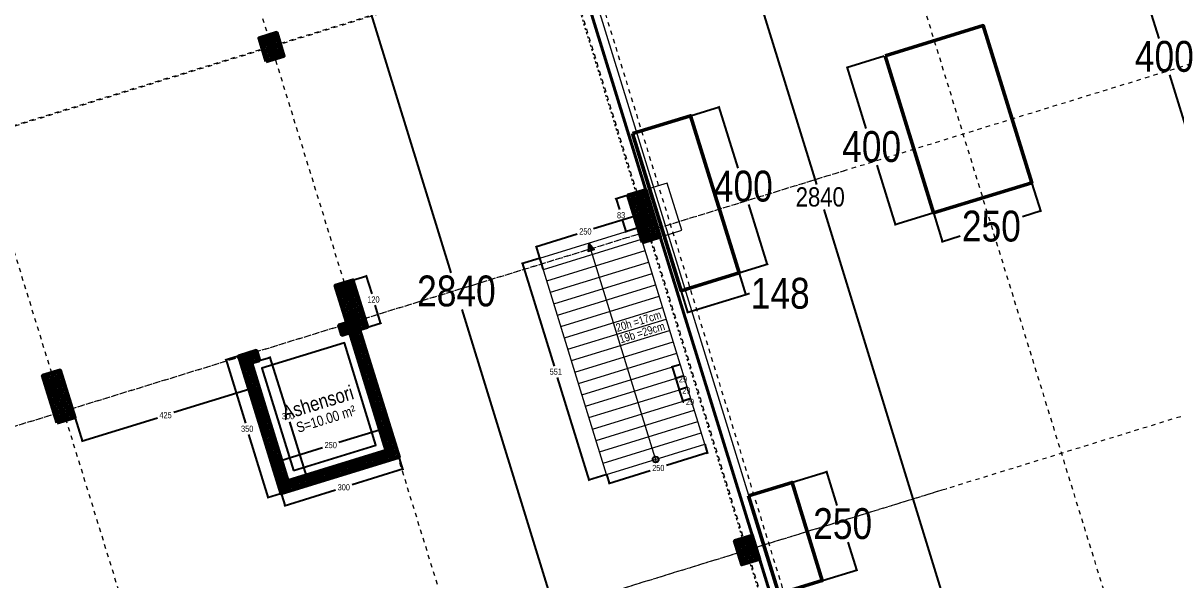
# Model space of a CAD drawing. Header units: centimetres. Extents: x 85226 to 578505, y -13061 to 170378.
# Drawn here: x 443975 to 446779, y 119679 to 121034 of the extents above; entities that cross this region are included whole.
import ezdxf

# ---------------------------------------------------------------- set-up
doc = ezdxf.new("R2010")
doc.units = ezdxf.units.CM
doc.linetypes.add('Dashed', pattern=[10.666667, 5.333333, -5.333333])
for name, color, linetype, lineweight in [('01 Bodrumi_Pen_No__20', 20, 'Continuous', 18), ('Akset_Pen_No__13', 13, 'Continuous', 18), ('Dimensionet', 150, 'Continuous', 15), ('Fasada', 7, 'Continuous', 15), ('Fasada_Pen_No__1', 1, 'Continuous', 18), ('Fasada_Pen_No__32', 32, 'Continuous', 18), ('muri', 7, 'Continuous', 40), ('Shtyllat', 1, 'Continuous', 25), ('Spotat', 1, 'Continuous', 15), ('Tekst', 64, 'Continuous', 15)]:
    doc.layers.add(name, color=color, linetype=linetype, lineweight=lineweight)
doc.styles.add('Dimensionet CM', font='swissc.ttf', dxfattribs={"height": 15})
doc.dimstyles.new('Maxi shkronjat', dxfattribs={"dimscale": 2, "dimtxt": 30, "dimasz": 1, "dimexe": 1, "dimexo": 1, "dimgap": 3, "dimtad": 0, "dimtih": 1, "dimtoh": 1, "dimzin": 9, "dimtxsty": 'Dimensionet CM', "dimblk": 'ARCHTICK', "dimcen": 1, "dimdle": 1, "dimadec": 0, "dimazin": 0, "dimtfac": 1, "dimtmove": 0, "dimatfit": 3, "dimldrblk": 'ARCHTICK', "dimfxl": 1, "dimarcsym": 0})

# ---------------------------------------------------------------- blocks, each defined once
blk = doc.blocks.new('_ArchTick')
at = {"layer": 'Spotat', "color": 0, "const_width": 0.15}
blk.add_lwpolyline([(-0.5, -0.5), (0.5, 0.5)], dxfattribs=at)
blk = doc.blocks.new('*D4384')
at = {"layer": 'DEFPOINTS', "color": 0, "transparency": 16777216}
for p in [(445573.1, 120202.8), (445562.2, 120169.1), (445581.7, 120175.1)]:
    blk.add_point(p, dxfattribs=at)
at = {"layer": 'Dimensionet', "color": 0, "lineweight": -2, "transparency": 16777216}
for p, q in [((445571.2, 120202.2), (445551.7, 120196.2)), ((445553.1, 120198.7), (445562.2, 120169.1)), ((445579.7, 120174.5), (445560.3, 120168.5)), ((445562.2, 120169.1), (445562.8, 120167.2)), ((445562.8, 120167.2), (445564.8, 120167.2))]:
    blk.add_line(p, q, dxfattribs=at)
at = {"layer": 'Dimensionet', "color": 0, "lineweight": -2, "transparency": 16777216, "xscale": 2, "yscale": 2, "zscale": 2}
for p, rotation in [((445553.7, 120196.8), 107.1299999991601), ((445562.2, 120169.1), 287.1299999991601)]:
    blk.add_blockref('_ArchTick', p, dxfattribs=dict(at, rotation=rotation))
at = {"layer": 'Dimensionet', "color": 0, "transparency": 16777216, "insert": (445579.8, 120167.2), "char_height": 15, "attachment_point": 5, "style": 'Dimensionet CM'}
blk.add_mtext('29', dxfattribs=at)
blk = doc.blocks.new('*D4385')
at = {"layer": 'DEFPOINTS', "color": 0, "transparency": 16777216}
for p in [(445581.7, 120175.1), (445570.7, 120141.4), (445590.2, 120147.4)]:
    blk.add_point(p, dxfattribs=at)
at = {"layer": 'Dimensionet', "color": 0, "lineweight": -2, "transparency": 16777216}
for p, q in [((445579.7, 120174.5), (445560.3, 120168.5)), ((445561.6, 120171), (445570.7, 120141.4)), ((445588.3, 120146.8), (445568.8, 120140.8)), ((445570.7, 120141.4), (445571.3, 120139.5)), ((445571.3, 120139.5), (445573.3, 120139.5))]:
    blk.add_line(p, q, dxfattribs=at)
at = {"layer": 'Dimensionet', "color": 0, "lineweight": -2, "transparency": 16777216, "xscale": 2, "yscale": 2, "zscale": 2}
for p, rotation in [((445562.2, 120169.1), 107.1299999991601), ((445570.7, 120141.4), 287.1299999991601)]:
    blk.add_blockref('_ArchTick', p, dxfattribs=dict(at, rotation=rotation))
at = {"layer": 'Dimensionet', "color": 0, "transparency": 16777216, "insert": (445588.3, 120139.5), "char_height": 15, "attachment_point": 5, "style": 'Dimensionet CM'}
blk.add_mtext('29', dxfattribs=at)
blk = doc.blocks.new('*D4386')
at = {"layer": 'DEFPOINTS', "color": 0, "transparency": 16777216}
for p in [(445590.2, 120147.4), (445579.3, 120113.7), (445598.7, 120119.7)]:
    blk.add_point(p, dxfattribs=at)
at = {"layer": 'Dimensionet', "color": 0, "lineweight": -2, "transparency": 16777216}
for p, q in [((445588.3, 120146.8), (445568.8, 120140.8)), ((445570.1, 120143.3), (445579.3, 120113.7)), ((445596.8, 120119.1), (445577.4, 120113.1)), ((445579.3, 120113.7), (445579.9, 120111.8)), ((445579.9, 120111.8), (445581.9, 120111.8))]:
    blk.add_line(p, q, dxfattribs=at)
at = {"layer": 'Dimensionet', "color": 0, "lineweight": -2, "transparency": 16777216, "xscale": 2, "yscale": 2, "zscale": 2}
for p, rotation in [((445570.7, 120141.4), 107.1299999991601), ((445579.3, 120113.7), 287.1299999991601)]:
    blk.add_blockref('_ArchTick', p, dxfattribs=dict(at, rotation=rotation))
at = {"layer": 'Dimensionet', "color": 0, "transparency": 16777216, "insert": (445596.9, 120111.8), "char_height": 15, "attachment_point": 5, "style": 'Dimensionet CM'}
blk.add_mtext('29', dxfattribs=at)
blk = doc.blocks.new('*D4661')
at = {"layer": 'DEFPOINTS', "color": 0, "transparency": 16777216}
for p in [(445462, 120563.4), (445479.2, 120507.7), (445240.2, 120434)]:
    blk.add_point(p, dxfattribs=at)
at = {"layer": 'Dimensionet', "color": 0, "lineweight": -2, "transparency": 16777216}
for p, q in [((445463.9, 120564), (445362.5, 120532.8)), ((445478.6, 120509.6), (445461.4, 120565.4)), ((445221.1, 120489.2), (445322.5, 120520.5)), ((445239.7, 120435.9), (445222.5, 120491.7))]:
    blk.add_line(p, q, dxfattribs=at)
at = {"layer": 'Dimensionet', "color": 0, "lineweight": -2, "transparency": 16777216, "xscale": 2, "yscale": 2, "zscale": 2}
for p, rotation in [((445462, 120563.4), 17.1299999999269), ((445223.1, 120489.8), 197.1299999999269)]:
    blk.add_blockref('_ArchTick', p, dxfattribs=dict(at, rotation=rotation))
at = {"layer": 'Dimensionet', "color": 0, "transparency": 16777216, "insert": (445342.5, 120526.6), "char_height": 15, "attachment_point": 5, "style": 'Dimensionet CM'}
blk.add_mtext('250', dxfattribs=at)
blk = doc.blocks.new('*D4396')
at = {"layer": 'DEFPOINTS', "color": 0, "transparency": 16777216}
for p in [(445632.2, 120011.2), (445639.3, 119987.9), (445393.3, 119937.6)]:
    blk.add_point(p, dxfattribs=at)
at = {"layer": 'Dimensionet', "color": 0, "lineweight": -2, "transparency": 16777216}
for p, q in [((445632.8, 120009.3), (445639.9, 119986)), ((445641.3, 119988.5), (445539.9, 119957.3)), ((445398.5, 119913.7), (445499.9, 119945)), ((445393.8, 119935.7), (445401, 119912.4))]:
    blk.add_line(p, q, dxfattribs=at)
at = {"layer": 'Dimensionet', "color": 0, "lineweight": -2, "transparency": 16777216, "xscale": 2, "yscale": 2, "zscale": 2}
for p, rotation in [((445639.3, 119987.9), 17.1299999999269), ((445400.4, 119914.3), 197.1299999999269)]:
    blk.add_blockref('_ArchTick', p, dxfattribs=dict(at, rotation=rotation))
at = {"layer": 'Dimensionet', "color": 0, "transparency": 16777216, "insert": (445519.9, 119951.1), "char_height": 15, "attachment_point": 5, "style": 'Dimensionet CM'}
blk.add_mtext('250', dxfattribs=at)
blk = doc.blocks.new('*D4397')
at = {"layer": 'DEFPOINTS', "color": 0, "transparency": 16777216}
for p in [(445231.7, 120461.7), (445189.4, 120448.7), (445394, 119935.2)]:
    blk.add_point(p, dxfattribs=at)
at = {"layer": 'Dimensionet', "color": 0, "lineweight": -2, "transparency": 16777216}
for p, q in [((445229.8, 120461.2), (445187.5, 120448.1)), ((445188.8, 120450.6), (445266.3, 120199.1)), ((445352.3, 119920.2), (445274.7, 120171.7)), ((445392.1, 119934.6), (445349.8, 119921.6))]:
    blk.add_line(p, q, dxfattribs=at)
at = {"layer": 'Dimensionet', "color": 0, "lineweight": -2, "transparency": 16777216, "xscale": 2, "yscale": 2, "zscale": 2}
for p, rotation in [((445189.4, 120448.7), 107.1299999991601), ((445351.7, 119922.1), 287.1299999991601)]:
    blk.add_blockref('_ArchTick', p, dxfattribs=dict(at, rotation=rotation))
at = {"layer": 'Dimensionet', "color": 0, "transparency": 16777216, "insert": (445270.5, 120185.4), "char_height": 15, "attachment_point": 5, "style": 'Dimensionet CM'}
blk.add_mtext('551', dxfattribs=at)
blk = doc.blocks.new('*D4664')
at = {"layer": 'DEFPOINTS', "color": 0, "transparency": 16777216}
for p in [(444734.2, 120395.3), (444844.7, 120303.7), (444769.6, 120280.6)]:
    blk.add_point(p, dxfattribs=at)
at = {"layer": 'Dimensionet', "color": 0, "lineweight": -2, "transparency": 16777216}
for p, q in [((444736.1, 120395.9), (444811.2, 120419)), ((444808.7, 120420.3), (444822.8, 120374.8)), ((444845.3, 120301.8), (444831.2, 120347.4)), ((444771.5, 120281.2), (444846.6, 120304.3))]:
    blk.add_line(p, q, dxfattribs=at)
at = {"layer": 'Dimensionet', "color": 0, "lineweight": -2, "transparency": 16777216, "xscale": 2, "yscale": 2, "zscale": 2}
for p, rotation in [((444809.3, 120418.4), 107.1299999991601), ((444844.7, 120303.7), 287.1299999991601)]:
    blk.add_blockref('_ArchTick', p, dxfattribs=dict(at, rotation=rotation))
at = {"layer": 'Dimensionet', "color": 0, "transparency": 16777216, "insert": (444827, 120361.1), "char_height": 15, "attachment_point": 5, "style": 'Dimensionet CM'}
blk.add_mtext('120', dxfattribs=at)
blk = doc.blocks.new('*D4665')
at = {"layer": 'DEFPOINTS', "color": 0, "transparency": 16777216}
for p in [(445446.2, 120614.7), (445470.6, 120535.4), (445441.6, 120526.5)]:
    blk.add_point(p, dxfattribs=at)
at = {"layer": 'Dimensionet', "color": 0, "lineweight": -2, "transparency": 16777216}
for p, q in [((445444.3, 120614.1), (445415.3, 120605.2)), ((445416.6, 120607.7), (445425.2, 120579.8)), ((445442.2, 120524.5), (445433.6, 120552.4)), ((445468.7, 120534.8), (445439.7, 120525.9))]:
    blk.add_line(p, q, dxfattribs=at)
at = {"layer": 'Dimensionet', "color": 0, "lineweight": -2, "transparency": 16777216, "xscale": 2, "yscale": 2, "zscale": 2}
for p, rotation in [((445417.2, 120605.8), 107.1299999991601), ((445441.6, 120526.5), 287.1299999991601)]:
    blk.add_blockref('_ArchTick', p, dxfattribs=dict(at, rotation=rotation))
at = {"layer": 'Dimensionet', "color": 0, "transparency": 16777216, "insert": (445429.4, 120566.1), "char_height": 15, "attachment_point": 5, "style": 'Dimensionet CM'}
blk.add_mtext('83', dxfattribs=at)
blk = doc.blocks.new('*D4668')
at = {"layer": 'DEFPOINTS', "color": 0, "transparency": 16777216}
for p in [(444857.9, 119993.9), (444603.7, 119970), (444619, 119920.3)]:
    blk.add_point(p, dxfattribs=at)
at = {"layer": 'Dimensionet', "color": 0, "lineweight": -2, "transparency": 16777216}
for p, q in [((444844.5, 120044.3), (444743.1, 120013)), ((444857.3, 119995.8), (444842, 120045.6)), ((444601.8, 119969.5), (444703.2, 120000.7)), ((444618.4, 119922.2), (444603.1, 119972))]:
    blk.add_line(p, q, dxfattribs=at)
at = {"layer": 'Dimensionet', "color": 0, "lineweight": -2, "transparency": 16777216, "xscale": 2, "yscale": 2, "zscale": 2}
for p, rotation in [((444842.6, 120043.7), 17.12999999992693), ((444603.7, 119970), 197.1299999999269)]:
    blk.add_blockref('_ArchTick', p, dxfattribs=dict(at, rotation=rotation))
at = {"layer": 'Dimensionet', "color": 0, "transparency": 16777216, "insert": (444723.1, 120006.9), "char_height": 15, "attachment_point": 5, "style": 'Dimensionet CM'}
blk.add_mtext('250', dxfattribs=at)
blk = doc.blocks.new('*D4669')
at = {"layer": 'DEFPOINTS', "color": 0, "transparency": 16777216}
for p in [(444530.6, 120207), (444575.1, 120220.7), (444619, 119920.3)]:
    blk.add_point(p, dxfattribs=at)
at = {"layer": 'Dimensionet', "color": 0, "lineweight": -2, "transparency": 16777216}
for p, q in [((444532.6, 120207.5), (444577, 120221.2)), ((444574.5, 120222.6), (444615.1, 120091)), ((444664, 119932.1), (444623.5, 120063.6)), ((444620.9, 119920.9), (444665.4, 119934.6))]:
    blk.add_line(p, q, dxfattribs=at)
at = {"layer": 'Dimensionet', "color": 0, "lineweight": -2, "transparency": 16777216, "xscale": 2, "yscale": 2, "zscale": 2}
for p, rotation in [((444575.1, 120220.7), 107.1299999991601), ((444663.5, 119934), 287.1299999991601)]:
    blk.add_blockref('_ArchTick', p, dxfattribs=dict(at, rotation=rotation))
at = {"layer": 'Dimensionet', "color": 0, "transparency": 16777216, "insert": (444619.3, 120077.3), "char_height": 15, "attachment_point": 5, "style": 'Dimensionet CM'}
blk.add_mtext('300', dxfattribs=at)
blk = doc.blocks.new('*D4403')
at = {"layer": 'DEFPOINTS', "color": 0, "transparency": 16777216}
for p in [(445076.3, 121967.4), (445100.4, 121889.4), (441495.9, 120784.4)]:
    blk.add_point(p, dxfattribs=at)
at = {"layer": 'Dimensionet', "color": 0, "lineweight": -2, "transparency": 16777216}
for p, q in [((445078.2, 121968), (443334.4, 121430.5)), ((445099.8, 121891.3), (445075.7, 121969.3)), ((441471.7, 120856.4), (443215.5, 121393.9)), ((441495.3, 120786.3), (441473, 120858.9))]:
    blk.add_line(p, q, dxfattribs=at)
at = {"layer": 'Dimensionet', "color": 0, "lineweight": -2, "transparency": 16777216, "xscale": 2, "yscale": 2, "zscale": 2}
for p, rotation in [((445076.3, 121967.4), 17.1299999999269), ((441473.6, 120857), 197.1299999999269)]:
    blk.add_blockref('_ArchTick', p, dxfattribs=dict(at, rotation=rotation))
at = {"layer": 'Dimensionet', "color": 0, "transparency": 16777216, "insert": (443275, 121412.2), "char_height": 15, "attachment_point": 5, "style": 'Dimensionet CM'}
blk.add_mtext('{\\H2.8125x;3770}', dxfattribs=at)
blk = doc.blocks.new('*D4673')
at = {"layer": 'DEFPOINTS', "color": 0, "transparency": 16777216}
for p in [(445483.2, 122007.4), (445100.4, 121889.4), (445936.9, 119175.4)]:
    blk.add_point(p, dxfattribs=at)
at = {"layer": 'Dimensionet', "color": 0, "lineweight": -2, "transparency": 16777216}
for p, q in [((445102.3, 121890), (445485.2, 122008)), ((445482.7, 122009.3), (445904.6, 120640.5)), ((446320.3, 119291.5), (445923.1, 120580.3)), ((445938.8, 119176), (446321.7, 119294))]:
    blk.add_line(p, q, dxfattribs=at)
at = {"layer": 'Dimensionet', "color": 0, "lineweight": -2, "transparency": 16777216, "xscale": 2, "yscale": 2, "zscale": 2}
for p, rotation in [((445483.2, 122007.4), 107.1299999991601), ((446319.7, 119293.4), 287.1299999991601)]:
    blk.add_blockref('_ArchTick', p, dxfattribs=dict(at, rotation=rotation))
at = {"layer": 'Dimensionet', "color": 0, "transparency": 16777216, "insert": (445913.8, 120610.4), "char_height": 15, "attachment_point": 5, "style": 'Dimensionet CM'}
blk.add_mtext('{\\H3.125x;2840}', dxfattribs=at)
blk = doc.blocks.new('*D4637')
at = {"layer": 'DEFPOINTS', "color": 0, "transparency": 16777216}
for p in [(444889.2, 119977.4), (444898.2, 119948.2), (444602.5, 119889)]:
    blk.add_point(p, dxfattribs=at)
at = {"layer": 'Dimensionet', "color": 0, "lineweight": -2, "transparency": 16777216}
for p, q in [((444889.8, 119975.5), (444898.7, 119946.3)), ((444900.1, 119948.8), (444774.9, 119910.2)), ((444609.6, 119859.3), (444734.8, 119897.9)), ((444603.1, 119887.1), (444612.1, 119858))]:
    blk.add_line(p, q, dxfattribs=at)
at = {"layer": 'Dimensionet', "color": 0, "lineweight": -2, "transparency": 16777216, "xscale": 2, "yscale": 2, "zscale": 2}
for p, rotation in [((444898.2, 119948.2), 17.1299999999269), ((444611.5, 119859.9), 197.1299999999269)]:
    blk.add_blockref('_ArchTick', p, dxfattribs=dict(at, rotation=rotation))
at = {"layer": 'Dimensionet', "color": 0, "transparency": 16777216, "insert": (444754.8, 119904.1), "char_height": 15, "attachment_point": 5, "style": 'Dimensionet CM'}
blk.add_mtext('300', dxfattribs=at)
blk = doc.blocks.new('*D4638')
at = {"layer": 'DEFPOINTS', "color": 0, "transparency": 16777216}
for p in [(444468.2, 120213.9), (444499.4, 120223.5), (444602.5, 119889)]:
    blk.add_point(p, dxfattribs=at)
at = {"layer": 'Dimensionet', "color": 0, "lineweight": -2, "transparency": 16777216}
for p, q in [((444497.5, 120222.9), (444466.3, 120213.3)), ((444467.6, 120215.8), (444515.6, 120060.3)), ((444571.9, 119877.5), (444524, 120033)), ((444600.6, 119888.4), (444569.4, 119878.8))]:
    blk.add_line(p, q, dxfattribs=at)
at = {"layer": 'Dimensionet', "color": 0, "lineweight": -2, "transparency": 16777216, "xscale": 2, "yscale": 2, "zscale": 2}
for p, rotation in [((444468.2, 120213.9), 107.1299999991601), ((444571.3, 119879.4), 287.1299999991601)]:
    blk.add_blockref('_ArchTick', p, dxfattribs=dict(at, rotation=rotation))
at = {"layer": 'Dimensionet', "color": 0, "transparency": 16777216, "insert": (444519.8, 120046.6), "char_height": 15, "attachment_point": 5, "style": 'Dimensionet CM'}
blk.add_mtext('350', dxfattribs=at)
blk = doc.blocks.new('*D4687')
at = {"layer": 'DEFPOINTS', "color": 0, "transparency": 16777216}
for p in [(444499.4, 120223.5), (444100.6, 120074.4), (444118.3, 120017.1)]:
    blk.add_point(p, dxfattribs=at)
at = {"layer": 'Dimensionet', "color": 0, "lineweight": -2, "transparency": 16777216}
for p, q in [((444500, 120221.6), (444525, 120140.4)), ((444526.3, 120142.9), (444341.4, 120085.9)), ((444101.2, 120072.5), (444118.9, 120015.2)), ((444116.4, 120016.5), (444301.3, 120073.5))]:
    blk.add_line(p, q, dxfattribs=at)
at = {"layer": 'Dimensionet', "color": 0, "lineweight": -2, "transparency": 16777216, "xscale": 2, "yscale": 2, "zscale": 2}
for p, rotation in [((444524.4, 120142.3), 17.12999999992693), ((444118.3, 120017.1), 197.1299999999269)]:
    blk.add_blockref('_ArchTick', p, dxfattribs=dict(at, rotation=rotation))
at = {"layer": 'Dimensionet', "color": 0, "transparency": 16777216, "insert": (444321.3, 120079.7), "char_height": 15, "attachment_point": 5, "style": 'Dimensionet CM'}
blk.add_mtext('425', dxfattribs=at)
blk = doc.blocks.new('*D4502')
at = {"layer": 'DEFPOINTS', "color": 0, "transparency": 16777216}
for p in [(446783.4, 121173.4), (446691.3, 121145), (446901.3, 120791.1)]:
    blk.add_point(p, dxfattribs=at)
at = {"layer": 'Dimensionet', "color": 0, "lineweight": -2, "transparency": 16777216}
for p, q in [((446781.5, 121172.8), (446689.4, 121144.4)), ((446690.7, 121146.9), (446737.1, 120996.5)), ((446809.7, 120760.8), (446764.5, 120907.6)), ((446899.3, 120790.5), (446807.2, 120762.1))]:
    blk.add_line(p, q, dxfattribs=at)
at = {"layer": 'Dimensionet', "color": 0, "lineweight": -2, "transparency": 16777216, "xscale": 2, "yscale": 2, "zscale": 2}
for p, rotation in [((446691.3, 121145), 107.1300000000024), ((446809.1, 120762.7), 287.1300000000024)]:
    blk.add_blockref('_ArchTick', p, dxfattribs=dict(at, rotation=rotation))
at = {"layer": 'Dimensionet', "color": 0, "transparency": 16777216, "insert": (446750.8, 120952.1), "char_height": 15, "attachment_point": 5, "style": 'Dimensionet CM'}
blk.add_mtext('{\\H5x;400}', dxfattribs=at)
blk = doc.blocks.new('*D4540')
at = {"layer": 'DEFPOINTS', "color": 0, "transparency": 16777216}
for p in [(445929.2, 119942.1), (445844.1, 119915.9), (445917.8, 119677)]:
    blk.add_point(p, dxfattribs=at)
at = {"layer": 'Dimensionet', "color": 0, "lineweight": -2, "transparency": 16777216}
for p, q in [((445846, 119916.5), (445931.1, 119942.7)), ((445928.6, 119944), (445954.5, 119859.9)), ((446003.4, 119701.3), (445982, 119770.8)), ((445919.7, 119677.6), (446004.7, 119703.8))]:
    blk.add_line(p, q, dxfattribs=at)
at = {"layer": 'Dimensionet', "color": 0, "lineweight": -2, "transparency": 16777216, "xscale": 2, "yscale": 2, "zscale": 2}
for p, rotation in [((445929.2, 119942.1), 107.1300000000653), ((446002.8, 119703.2), 287.1300000000654)]:
    blk.add_blockref('_ArchTick', p, dxfattribs=dict(at, rotation=rotation))
at = {"layer": 'Dimensionet', "color": 0, "transparency": 16777216, "insert": (445968.3, 119815.4), "char_height": 15, "attachment_point": 5, "style": 'Dimensionet CM'}
blk.add_mtext('{\\H5x;250}', dxfattribs=at)
blk = doc.blocks.new('*D4452')
at = {"layer": 'DEFPOINTS', "color": 0, "transparency": 16777216}
for p in [(445716.3, 120425.9), (445575.3, 120382.4), (445732.4, 120373.5)]:
    blk.add_point(p, dxfattribs=at)
at = {"layer": 'Dimensionet', "color": 0, "lineweight": -2, "transparency": 16777216}
for p, q in [((445716.9, 120424), (445733, 120371.6)), ((445575.9, 120380.5), (445592, 120328.1)), ((445589.5, 120329.4), (445732.4, 120373.5)), ((445732.4, 120373.5), (445740, 120375.8)), ((445740, 120375.8), (445742, 120375.8))]:
    blk.add_line(p, q, dxfattribs=at)
at = {"layer": 'Dimensionet', "color": 0, "lineweight": -2, "transparency": 16777216, "xscale": 2, "yscale": 2, "zscale": 2}
for p, rotation in [((445732.4, 120373.5), 17.12999999987856), ((445591.5, 120330), 197.1299999998785)]:
    blk.add_blockref('_ArchTick', p, dxfattribs=dict(at, rotation=rotation))
at = {"layer": 'Dimensionet', "color": 0, "transparency": 16777216, "insert": (445816.5, 120375.8), "char_height": 15, "attachment_point": 5, "style": 'Dimensionet CM'}
blk.add_mtext('{\\H5x;148}', dxfattribs=at)
blk = doc.blocks.new('*D4469')
at = {"layer": 'DEFPOINTS', "color": 0, "transparency": 16777216}
for p in [(446428.2, 120645.3), (446189.3, 120571.7), (446449.6, 120576)]:
    blk.add_point(p, dxfattribs=at)
at = {"layer": 'Dimensionet', "color": 0, "lineweight": -2, "transparency": 16777216}
for p, q in [((446428.8, 120643.4), (446450.2, 120574.1)), ((446189.9, 120569.8), (446211.3, 120500.4)), ((446451.5, 120576.6), (446406, 120562.5)), ((446208.8, 120501.7), (446254.3, 120515.8))]:
    blk.add_line(p, q, dxfattribs=at)
at = {"layer": 'Dimensionet', "color": 0, "lineweight": -2, "transparency": 16777216, "xscale": 2, "yscale": 2, "zscale": 2}
for p, rotation in [((446449.6, 120576), 17.13000000001436), ((446210.7, 120502.3), 197.1300000000143)]:
    blk.add_blockref('_ArchTick', p, dxfattribs=dict(at, rotation=rotation))
at = {"layer": 'Dimensionet', "color": 0, "transparency": 16777216, "insert": (446330.1, 120539.2), "char_height": 15, "attachment_point": 5, "style": 'Dimensionet CM'}
blk.add_mtext('{\\H5x;250}', dxfattribs=at)
blk = doc.blocks.new('*D4470')
at = {"layer": 'DEFPOINTS', "color": 0, "transparency": 16777216}
for p in [(446071.5, 120953.9), (445979.4, 120925.5), (446189.3, 120571.7)]:
    blk.add_point(p, dxfattribs=at)
at = {"layer": 'Dimensionet', "color": 0, "lineweight": -2, "transparency": 16777216}
for p, q in [((446069.6, 120953.3), (445977.5, 120925)), ((445978.8, 120927.5), (446025.1, 120777.1)), ((446097.8, 120541.4), (446052.5, 120688.2)), ((446187.4, 120571.1), (446095.3, 120542.7))]:
    blk.add_line(p, q, dxfattribs=at)
at = {"layer": 'Dimensionet', "color": 0, "lineweight": -2, "transparency": 16777216, "xscale": 2, "yscale": 2, "zscale": 2}
for p, rotation in [((445979.4, 120925.5), 107.1299999999974), ((446097.2, 120543.3), 287.1299999999974)]:
    blk.add_blockref('_ArchTick', p, dxfattribs=dict(at, rotation=rotation))
at = {"layer": 'Dimensionet', "color": 0, "transparency": 16777216, "insert": (446038.8, 120732.7), "char_height": 15, "attachment_point": 5, "style": 'Dimensionet CM'}
blk.add_mtext('{\\H5x;400}', dxfattribs=at)
blk = doc.blocks.new('*D4493')
at = {"layer": 'DEFPOINTS', "color": 0, "transparency": 16777216}
for p in [(445667.2, 120829.3), (445575.1, 120800.9), (445692.9, 120418.7)]:
    blk.add_point(p, dxfattribs=at)
at = {"layer": 'Dimensionet', "color": 0, "lineweight": -2, "transparency": 16777216}
for p, q in [((445577, 120801.5), (445669.1, 120829.9)), ((445666.6, 120831.2), (445713, 120680.9)), ((445785.6, 120445.2), (445740.4, 120592)), ((445694.8, 120419.3), (445786.9, 120447.7))]:
    blk.add_line(p, q, dxfattribs=at)
at = {"layer": 'Dimensionet', "color": 0, "lineweight": -2, "transparency": 16777216, "xscale": 2, "yscale": 2, "zscale": 2}
for p, rotation in [((445667.2, 120829.3), 107.1300000000072), ((445785, 120447.1), 287.1300000000073)]:
    blk.add_blockref('_ArchTick', p, dxfattribs=dict(at, rotation=rotation))
at = {"layer": 'Dimensionet', "color": 0, "transparency": 16777216, "insert": (445726.7, 120636.4), "char_height": 15, "attachment_point": 5, "style": 'Dimensionet CM'}
blk.add_mtext('{\\H5x;400}', dxfattribs=at)
blk = doc.blocks.new('*D4695')
at = {"layer": 'DEFPOINTS', "color": 0, "transparency": 16777216}
for p in [(454335.6, 125528.7), (454558.8, 124804.6), (441497.6, 120779)]:
    blk.add_point(p, dxfattribs=at)
at = {"layer": 'Dimensionet', "color": 0, "lineweight": -2, "transparency": 16777216}
for p, q in [((454337.5, 125529.3), (447958.7, 123563.3)), ((454558.2, 124806.5), (454335, 125530.6)), ((441272.5, 121502.5), (447651.3, 123468.5)), ((441497, 120780.9), (441273.8, 121505))]:
    blk.add_line(p, q, dxfattribs=at)
at = {"layer": 'Dimensionet', "color": 0, "lineweight": -2, "transparency": 16777216, "xscale": 2, "yscale": 2, "zscale": 2}
for p, rotation in [((454335.6, 125528.7), 17.1299999999269), ((441274.4, 121503.1), 197.1299999999269)]:
    blk.add_blockref('_ArchTick', p, dxfattribs=dict(at, rotation=rotation))
at = {"layer": 'Dimensionet', "color": 0, "transparency": 16777216, "insert": (447805, 123515.9), "char_height": 15, "attachment_point": 5, "style": 'Dimensionet CM'}
blk.add_mtext('{\\H6.25x;13668}', dxfattribs=at)
blk = doc.blocks.new('*D4697')
at = {"layer": 'DEFPOINTS', "color": 0, "transparency": 16777216}
for p in [(454001.6, 121553.8), (454083.4, 121288.5), (445974.4, 119087.5)]:
    blk.add_point(p, dxfattribs=at)
at = {"layer": 'Dimensionet', "color": 0, "lineweight": -2, "transparency": 16777216}
for p, q in [((454002.2, 121551.9), (454084, 121286.5)), ((454085.3, 121289), (450219, 120097.4)), ((446056.5, 118814.5), (449922.7, 120006.1)), ((445975, 119085.6), (446059, 118813.1))]:
    blk.add_line(p, q, dxfattribs=at)
at = {"layer": 'Dimensionet', "color": 0, "lineweight": -2, "transparency": 16777216, "xscale": 2, "yscale": 2, "zscale": 2}
for p, rotation in [((454083.4, 121288.5), 17.1299999999269), ((446058.4, 118815), 197.1299999999269)]:
    blk.add_blockref('_ArchTick', p, dxfattribs=dict(at, rotation=rotation))
at = {"layer": 'Dimensionet', "color": 0, "transparency": 16777216, "insert": (450070.9, 120051.8), "char_height": 15, "attachment_point": 5, "style": 'Dimensionet CM'}
blk.add_mtext('{\\H7.5x;8398}', dxfattribs=at)
blk = doc.blocks.new('*D4701')
at = {"layer": 'DEFPOINTS', "color": 0, "transparency": 16777216}
for p in [(444610.6, 121738.4), (444388.4, 121670), (445224.9, 118956)]:
    blk.add_point(p, dxfattribs=at)
at = {"layer": 'Dimensionet', "color": 0, "lineweight": -2, "transparency": 16777216}
for p, q in [((444610, 121740.4), (445015.1, 120426)), ((444390.3, 121670.6), (444612.5, 121739)), ((445447.7, 119022.5), (445042.6, 120336.9)), ((445226.8, 118956.5), (445449, 119025))]:
    blk.add_line(p, q, dxfattribs=at)
at = {"layer": 'Dimensionet', "color": 0, "lineweight": -2, "transparency": 16777216, "xscale": 2, "yscale": 2, "zscale": 2}
for p, rotation in [((444610.6, 121738.4), 107.1299999991601), ((445447.1, 119024.4), 287.1299999991601)]:
    blk.add_blockref('_ArchTick', p, dxfattribs=dict(at, rotation=rotation))
at = {"layer": 'Dimensionet', "color": 0, "transparency": 16777216, "insert": (445028.8, 120381.4), "char_height": 15, "attachment_point": 5, "style": 'Dimensionet CM'}
blk.add_mtext('{\\H5x;2840}', dxfattribs=at)

msp = doc.modelspace()

# ---------------------------------------------------------------- hatches: boundary and pattern name
at = {"layer": 'Fasada'}
h = msp.add_hatch(dxfattribs=at)
h.set_pattern_fill('ANSI37', color=256, angle=17.13)
h.set_pattern_definition([(62.13, (-736392.3447, 399456.8462), (-2.80673339, 1.484207762), []), (152.13, (-736392.3447, 399456.8462), (-1.484207762, -2.80673339), [])])
h.paths.add_polyline_path([(444566.318, 120939.98), (444609.322, 120953.234), (444591.649, 121010.572), (444548.645, 120997.318)])
h = msp.add_hatch(dxfattribs=at)
h.set_pattern_fill('ANSI37', color=256, angle=17.13)
h.set_pattern_definition([(62.13, (-735477.1536, 399016.8904), (-2.80673339, 1.484207762), []), (152.13, (-735477.1536, 399016.8904), (-1.484207762, -2.80673339), [])])
h.paths.add_polyline_path([(445481.509, 120500.024), (445524.513, 120513.278), (445489.168, 120627.955), (445446.164, 120614.701)])
h = msp.add_hatch(dxfattribs=at)
h.set_pattern_fill('ANSI37', color=256, angle=17.13)
h.set_pattern_definition([(62.13, (-736189.1046, 398797.4575), (-2.80673339, 1.484207762), []), (152.13, (-736189.1046, 398797.4575), (-1.484207762, -2.80673339), [])])
h.paths.add_polyline_path([(444769.558, 120280.591), (444812.562, 120293.845), (444777.217, 120408.522), (444734.213, 120395.268)])
h = msp.add_hatch(dxfattribs=at)
h.set_pattern_fill('ANSI37', color=256, angle=17.13)
h.set_pattern_definition([(62.13, (-739425.7024, 399181.1695), (-2.80673339, 1.484207762), []), (152.13, (-739425.7024, 399181.1695), (-1.484207762, -2.80673339), [])])
h.paths.add_polyline_path([(444549.761, 120212.847), (444530.648, 120206.956), (444619.01, 119920.264), (444857.92, 119993.899), (444769.558, 120280.591), (444750.445, 120274.7), (444743.082, 120298.591), (444786.085, 120311.846), (444889.175, 119977.372), (444602.483, 119889.01), (444499.394, 120223.483), (444542.397, 120236.738)])
h = msp.add_hatch(dxfattribs=at)
h.set_pattern_fill('ANSI37', color=256, angle=17.13)
h.set_pattern_definition([(62.13, (-736901.0556, 398578.0247), (-2.80673339, 1.484207762), []), (152.13, (-736901.0556, 398578.0247), (-1.484207762, -2.80673339), [])])
h.paths.add_polyline_path([(444057.607, 120061.158), (444100.611, 120074.413), (444065.266, 120189.089), (444022.262, 120175.835)])
h = msp.add_hatch(dxfattribs=at)
h.set_pattern_fill('ANSI37', color=256, angle=17.13)
h.set_pattern_definition([(62.13, (-735235.6372, 398233.2643), (-2.80673339, 1.484207762), []), (152.13, (-735235.6372, 398233.2643), (-1.484207762, -2.80673339), [])])
h.paths.add_polyline_path([(445723.025, 119716.398), (445766.029, 119729.652), (445748.357, 119786.99), (445705.353, 119773.736)])

# ---------------------------------------------------------------- linework, layer by layer
at = {"elevation": 0}
for points in [[(445351.156, 120498.563), (445349.416, 120478.356), (445356.692, 120480.599), (445351.156, 120498.563)], [(445351.156, 120498.563), (445363.969, 120482.842), (445356.692, 120480.599), (445351.156, 120498.563)]]:
    msp.add_lwpolyline(points, dxfattribs=at)
msp.add_lwpolyline([(444632.232, 119945.268), (444832.917, 120007.121), (444756.336, 120255.587), (444555.652, 120193.734)], close=True)
msp.add_circle((445513.447, 119972.008), 7.103)
at = {"layer": '01 Bodrumi_Pen_No__20', "linetype": 'Dashed'}
msp.add_lwpolyline([(442878.026, 118734.765), (442746.626, 118865.481), (442673.355, 119103.208), (442095.194, 118925.011), (441528.87, 120762.452), (445083.847, 121858.144), (445905.615, 119191.911), (443774.54, 118535.085), (443730.359, 118678.431), (443452.911, 118592.918, -0.27723304)], format="xyb", close=True, dxfattribs=at)
at = {"layer": 'Akset_Pen_No__13', "color": 251, "linetype": 'Dashed', "ltscale": 2}
for p, q in [((441238.156, 119948.204), (455205.503, 124253.128)), ((441444.335, 119279.257), (455411.682, 123584.181)), ((441683.649, 118502.801), (455650.996, 122807.724)), ((445694.647, 122601.004), (446768.248, 119117.7)), ((444930.136, 122365.371), (446003.737, 118882.067)), ((444982.696, 122381.571), (446056.297, 118898.267)), ((444218.178, 122145.936), (445291.779, 118662.632))]:
    msp.add_line(p, q, dxfattribs=at)
at = {"layer": 'Akset_Pen_No__13', "linetype": 'Dashed', "ltscale": 2}
for p, q in [((444930.129, 122365.369), (446003.73, 118882.065)), ((444982.689, 122381.569), (446056.29, 118898.265)), ((443506.227, 121926.503), (444579.828, 118443.199)), ((445392.153, 121225.906), (441494.875, 120024.712)), ((441641.006, 119339.874), (445982.643, 120678.024)), ((442612.11, 118788.964), (446221.957, 119901.568))]:
    msp.add_line(p, q, dxfattribs=at)
at = {"layer": 'Fasada'}
for p, q in [((445231.701, 120461.747), (445470.611, 120535.383)), ((445632.903, 120008.825), (445470.611, 120535.383)), ((445240.243, 120434.034), (445479.153, 120507.669)), ((445248.784, 120406.32), (445487.694, 120479.955)), ((445393.993, 119935.19), (445231.701, 120461.747)), ((445257.326, 120378.607), (445496.236, 120452.242)), ((445265.868, 120350.893), (445504.778, 120424.528)), ((445274.41, 120323.18), (445513.319, 120396.815)), ((445282.951, 120295.466), (445521.861, 120369.101)), ((445291.493, 120267.753), (445530.403, 120341.388)), ((445300.035, 120240.039), (445538.944, 120313.674)), ((445308.576, 120212.326), (445547.486, 120285.961)), ((445317.118, 120184.612), (445556.028, 120258.247)), ((445325.66, 120156.899), (445564.569, 120230.534)), ((445334.201, 120129.185), (445573.111, 120202.82)), ((445342.743, 120101.471), (445581.653, 120175.107)), ((445351.285, 120073.758), (445590.194, 120147.393)), ((445359.826, 120046.044), (445598.736, 120119.68)), ((445368.368, 120018.331), (445607.278, 120091.966)), ((445376.91, 119990.617), (445615.819, 120064.253)), ((445385.451, 119962.904), (445624.361, 120036.539)), ((445393.993, 119935.19), (445632.903, 120008.825)), ((445393.993, 119935.19), (445632.903, 120008.825))]:
    msp.add_line(p, q, dxfattribs=at)
msp.add_lwpolyline([(442846.289, 118702.862), (442706.929, 118841.497), (442642.133, 119051.728), (442063.972, 118873.531), (441472.612, 120792.202), (445113.596, 121914.402), (445961.873, 119162.162), (443744.791, 118478.827), (443700.61, 118622.173), (443466.166, 118549.914, -0.27723304)], format="xyb", close=True, dxfattribs=at)
msp.add_lwpolyline([(445515.539, 119965.22), (445356.692, 120480.599)], dxfattribs=at)
at = {"layer": 'Fasada_Pen_No__1', "lineweight": 50}
for points in [[(446071.493, 120953.934), (446310.403, 121027.57), (446428.219, 120645.314), (446189.31, 120571.679), (446071.493, 120953.934)], [(445457.488, 120764.69), (445598.452, 120808.137), (445716.268, 120425.881), (445584.861, 120385.38)], [(445663.708, 120409.681), (445575.305, 120382.434), (445457.488, 120764.69)]]:
    msp.add_lwpolyline(points, dxfattribs=at)
at = {"layer": 'Fasada_Pen_No__1'}
msp.add_lwpolyline([(445534.069, 120516.224), (445577.073, 120529.478), (445541.728, 120644.155), (445498.724, 120630.9)], close=True, dxfattribs=at)
at = {"layer": 'Fasada_Pen_No__32', "lineweight": 50}
msp.add_lwpolyline([(445739.495, 119883.669), (445845.115, 119916.223), (445918.751, 119677.313), (445813.13, 119644.759), (445739.495, 119883.669)], dxfattribs=at)
at = {"layer": 'muri'}
msp.add_lwpolyline([(442860.395, 118717.041), (442724.572, 118852.156), (442655.355, 119076.731), (442077.194, 118898.534), (441497.615, 120778.98), (445100.374, 121889.398), (445936.87, 119175.384), (443758.013, 118503.831), (443713.832, 118647.177), (443460.275, 118569.027, -0.27723304)], format="xyb", close=True, dxfattribs=at)
at = {"layer": 'Shtyllat', "lineweight": 50}
for points in [[(444566.325, 120939.982), (444609.329, 120953.236), (444591.656, 121010.575), (444548.652, 120997.32)], [(445481.509, 120500.024), (445524.513, 120513.278), (445489.168, 120627.955), (445446.164, 120614.701)], [(444769.558, 120280.591), (444812.562, 120293.845), (444777.217, 120408.522), (444734.213, 120395.268)], [(444057.607, 120061.158), (444100.611, 120074.413), (444065.266, 120189.089), (444022.262, 120175.835)], [(445766.029, 119729.652), (445723.025, 119716.398), (445705.353, 119773.736), (445748.357, 119786.99)]]:
    msp.add_lwpolyline(points, close=True, dxfattribs=at)
at = {"layer": 'Shtyllat', "color": 3, "lineweight": 50}
msp.add_lwpolyline([(444549.761, 120212.847), (444530.648, 120206.956), (444619.01, 119920.264), (444857.92, 119993.899), (444769.558, 120280.591), (444750.445, 120274.7), (444743.082, 120298.591), (444786.085, 120311.846), (444889.175, 119977.372), (444602.483, 119889.01), (444499.394, 120223.483), (444542.397, 120236.738)], close=True, dxfattribs=at)

# ---------------------------------------------------------------- texts
at = {"layer": 'Fasada', "rotation": 17.13, "style": 'Dimensionet CM'}
for s, insert, char_height, attachment_point in [('20h =17cm', (445414.372, 120301.154), 20, 1), ('19b =29cm', (445422.914, 120273.44), 20, 1), ('S=10.00 m²', (444778.973, 120104.489), 25, 3)]:
    msp.add_mtext(s, dxfattribs=dict(at, insert=insert, char_height=char_height, attachment_point=attachment_point))
at = {"layer": 'Tekst', "insert": (444771.755, 120153.316), "char_height": 30, "attachment_point": 3, "rotation": 17.13, "style": 'Dimensionet CM'}
msp.add_mtext(' {\\H1.16667x;Ashensori}', dxfattribs=at)

# ---------------------------------------------------------------- dimensions: what is measured, and where the dimension line sits
at = {"layer": 'Dimensionet'}
for base, p1, p2, text, picture, middle, dimtype in [((454335.634, 125528.725), (441497.615, 120778.98), (454558.814, 124804.616), '{\\H6.25x;<>}', '*D4695', (447805.035, 123515.907), 160), ((445732.424, 120373.464), (445575.305, 120382.434), (445716.268, 120425.881), '{\\H5x;<>}', '*D4452', (445816.502, 120375.808), 161)]:
    dim = msp.add_linear_dim(base=base, p1=p1, p2=p2, angle=17.13, text=text, dimstyle='Maxi shkronjat', override={"dimdec": 0}, dxfattribs=at)
    dim.commit()
    dim.dimension.update_dxf_attribs({"geometry": picture, "text_midpoint": middle, "dimtype": dimtype})
for base, p1, p2, angle, text, picture, middle, dimtype in [((445483.247, 122007.405), (445936.87, 119175.384), (445100.374, 121889.398), 107.13, '{\\H3.125x;<>}', '*D4673', (445913.829, 120610.38), 160), ((446691.333, 121144.977), (446901.261, 120791.112), (446783.444, 121173.367), 107.13, '{\\H5x;<>}', '*D4502', (446750.785, 120952.085), 161), ((445979.382, 120925.544), (446189.31, 120571.679), (446071.493, 120953.934), 107.13, '{\\H5x;<>}', '*D4470', (446038.834, 120732.652), 161), ((445667.214, 120829.33), (445692.919, 120418.684), (445575.103, 120800.94), 107.13, '{\\H5x;<>}', '*D4493', (445726.666, 120636.438), 161), ((446449.592, 120575.97), (446189.31, 120571.679), (446428.219, 120645.314), 17.13, '{\\H5x;<>}', '*D4469', (446330.137, 120539.153), 161), ((445929.193, 119942.137), (445917.757, 119677.007), (445844.122, 119915.917), 107.13, '{\\H5x;<>}', '*D4540', (445968.256, 119815.397), 161)]:
    dim = msp.add_linear_dim(base=base, p1=p1, p2=p2, angle=angle, text=text, dimstyle='Maxi shkronjat', dxfattribs=at)
    dim.commit()
    dim.dimension.update_dxf_attribs({"geometry": picture, "text_midpoint": middle, "dimtype": dimtype})
for base, p1, p2, angle, text, picture, middle in [((445076.334, 121967.396), (441495.935, 120784.432), (445100.374, 121889.398), 17.13, '{\\H2.8125x;<>}', '*D4403', (443274.955, 121412.186)), ((444610.592, 121738.441), (445224.919, 118955.951), (444388.423, 121669.965), 107.13, '{\\H5x;<>}', '*D4701', (445028.84, 120381.434))]:
    dim = msp.add_linear_dim(base=base, p1=p1, p2=p2, angle=angle, text=text, dimstyle='Maxi shkronjat', dxfattribs=at)
    dim.commit()
    dim.dimension.update_dxf_attribs({"geometry": picture, "text_midpoint": middle})
dim = msp.add_linear_dim(base=(454083.372, 121288.455), p1=(445974.407, 119087.543), p2=(454001.594, 121553.782), angle=17.13, text='{\\H7.5x;<>}', dimstyle='Maxi shkronjat', override={"dimdec": 0}, dxfattribs=at)
dim.commit()
dim.dimension.update_dxf_attribs({"geometry": '*D4697', "text_midpoint": (450070.883, 120051.752)})
for base, p1, p2, angle, picture, middle in [((445441.643, 120526.454), (445446.164, 120614.701), (445470.611, 120535.383), 107.13, '*D4665', (445429.42, 120566.113)), ((445461.963, 120563.439), (445240.243, 120434.034), (445479.153, 120507.669), 17.13, '*D4661', (445342.509, 120526.622)), ((444118.274, 120017.104), (444499.394, 120223.483), (444100.611, 120074.413), 17.13, '*D4687', (444321.347, 120079.694)), ((444468.227, 120213.877), (444602.483, 119889.01), (444499.394, 120223.483), 107.13, '*D4638', (444519.772, 120046.64)), ((444575.093, 120220.654), (444619.01, 119920.264), (444530.648, 120206.956), 107.13, '*D4669', (444619.274, 120077.308)), ((445562.197, 120169.11), (445573.111, 120202.82), (445581.653, 120175.107), 287.13, '*D4384', (445579.776, 120167.199)), ((445570.739, 120141.397), (445581.653, 120175.107), (445590.194, 120147.393), 287.13, '*D4385', (445588.318, 120139.485)), ((445579.28, 120113.683), (445590.194, 120147.393), (445598.736, 120119.68), 287.13, '*D4386', (445596.86, 120111.772)), ((444603.666, 119970.049), (444857.92, 119993.899), (444619.01, 119920.264), 197.13, '*D4668', (444723.121, 120006.866)), ((445639.345, 119987.923), (445393.252, 119937.593), (445632.162, 120011.229), 17.13, '*D4396', (445519.89, 119951.105)), ((444898.155, 119948.234), (444602.483, 119889.01), (444889.175, 119977.372), 17.13, '*D4637', (444754.809, 119904.053))]:
    dim = msp.add_linear_dim(base=base, p1=p1, p2=p2, angle=angle, dimstyle='Maxi shkronjat', dxfattribs=at)
    dim.commit()
    dim.dimension.update_dxf_attribs({"geometry": picture, "text_midpoint": middle})
for base, p1, p2, picture, middle in [((445189.381, 120448.704), (445393.993, 119935.19), (445231.701, 120461.747), '*D4397', (445270.526, 120185.425)), ((444844.67, 120303.741), (444734.213, 120395.268), (444769.558, 120280.591), '*D4664', (444826.997, 120361.08))]:
    dim = msp.add_linear_dim(base=base, p1=p1, p2=p2, angle=107.13, dimstyle='Maxi shkronjat', dxfattribs=at)
    dim.commit()
    dim.dimension.update_dxf_attribs({"geometry": picture, "text_midpoint": middle, "dimtype": 160})

doc.saveas('drawing.dxf')
